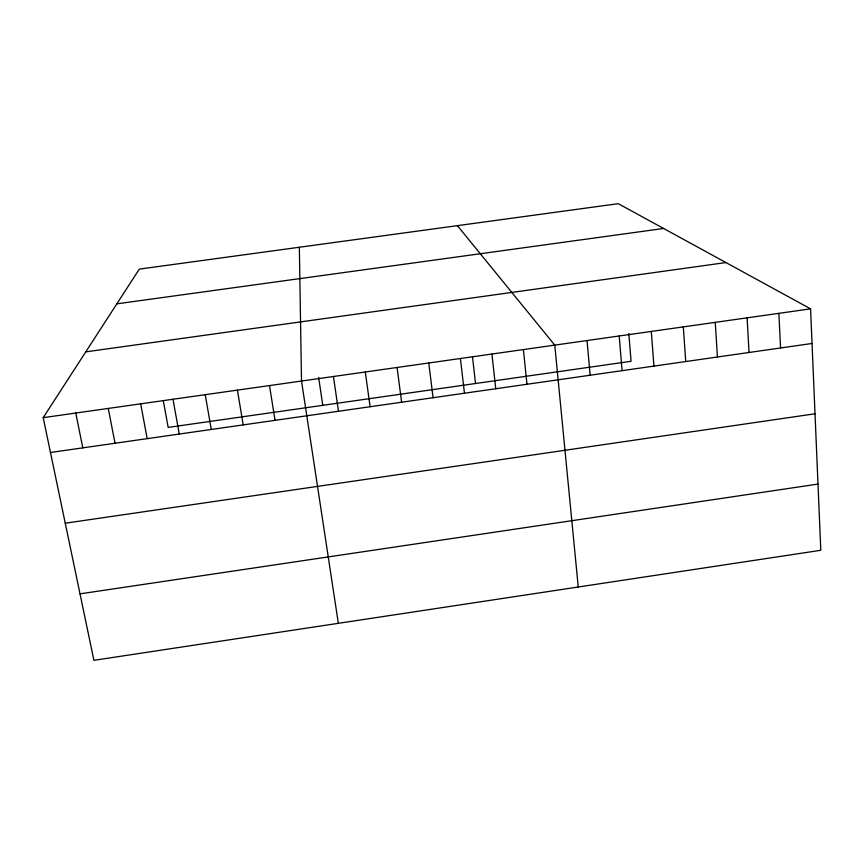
<?xml version="1.0" encoding="UTF-8"?>
<svg xmlns="http://www.w3.org/2000/svg" width="864" height="864" viewBox="0 0 864 864"><rect width="100%" height="100%" fill="white"/><g stroke="black" fill="none" stroke-linecap="round" stroke-linejoin="round"><path stroke-width="1.3" d="M43.2 417.658L139.309 269.114L618.278 203.677L810.572 308.848L820.8 550.292L93.906 660.323L43.2 417.658L810.572 308.848M80.017 593.849L817.992 484.078M65.264 523.217L815.022 413.78M50.479 452.488L812.041 343.462M85.763 351.864L725.933 262.559M116.834 303.836L663.628 228.474M457.412 225.655L554.774 345.114L578.243 587.002M75.773 413.035L82.793 447.865M108.259 408.424L115.031 443.254M140.67 403.834L147.193 438.642M163.285 400.615L168.178 427.41L631.066 361.292L628.808 333.493M172.994 399.254L179.269 434.052M205.243 394.675L211.27 429.473M237.416 390.118L243.194 424.904M269.503 385.571L275.033 420.347M338.342 623.322L301.514 381.024L299.344 247.255M318.643 377.46L322.769 405.335M333.439 376.499L338.483 411.264M365.299 371.984L370.094 406.739M397.073 367.481L401.63 402.224M428.76 362.988L433.08 397.721M460.382 358.495L464.465 393.228M472.5 357.005L475.535 383.508M491.918 354.024L495.763 388.746M523.39 349.564L526.986 384.275M587.034 340.546L590.155 375.224M619.207 335.977L622.091 370.656M651.305 331.43L653.94 366.098M683.316 326.894L685.724 361.552M715.252 322.358L717.422 357.005M747.101 317.844L749.034 352.48M778.874 313.34L780.581 347.965"/></g></svg>
